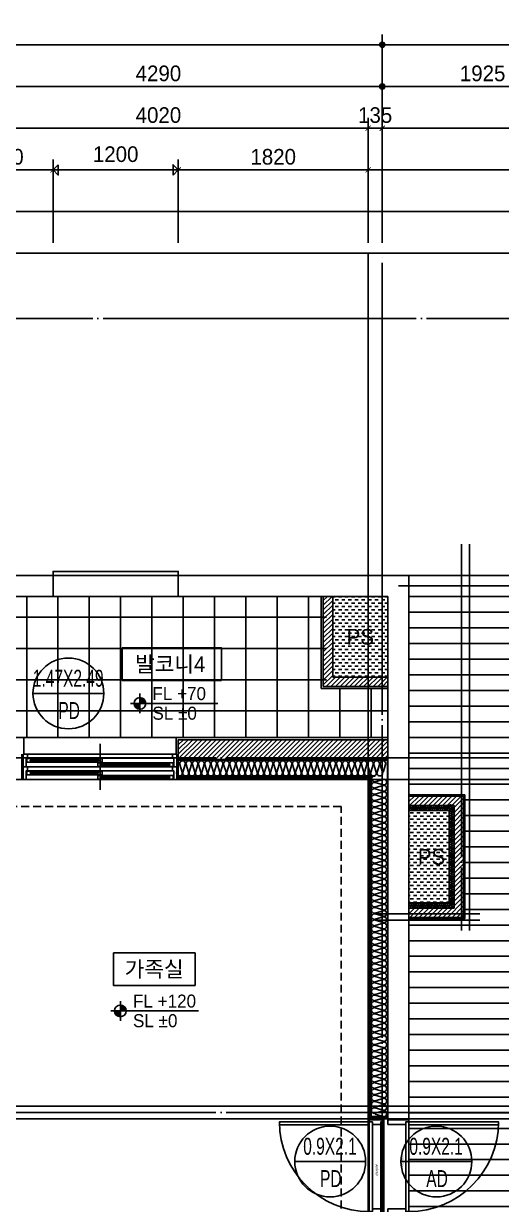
# Model space of a CAD drawing. Header units: millimetres. Extents: x -24416 to 92204, y -190080 to 23760.
# Drawn here: x 26903 to 31482, y -148009 to -136685 of the extents above; entities that cross this region are included whole.
import ezdxf
from ezdxf.enums import TextEntityAlignment as Align

# ---------------------------------------------------------------- set-up
doc = ezdxf.new("R2010")
doc.units = ezdxf.units.MM
doc.header["$LTSCALE"] = 50
for name, pattern in [('AUDIT_D_220706163347-0', [0]), ('CEN', [62, 60, -1, 0, -1]), ('HID', [2.3, 1.5, -0.8])]:
    doc.linetypes.add(name, pattern=pattern)
doc.layers.get('defpoints').update_dxf_attribs({"color": 139})
for name, color, linetype in [('A-SOL252', 252, 'Continuous'), ('A-레벨', 7, 'AUDIT_D_220706163347-0'), ('A-창호부호', 4, 'Continuous'), ('A_HAT', 8, 'Continuous'), ('AA-XXXX-DIMS', 7, 'Continuous'), ('ARDM', 7, 'Continuous'), ('CEN_CON', 1, 'CEN'), ('CEN_WALL', 12, 'CEN'), ('CONC', 2, 'Continuous'), ('dan1', 7, 'HID'), ('DIM', 7, 'AUDIT_D_220706163347-0'), ('DOOR', 4, 'Continuous'), ('ELE3_CON', 7, 'Continuous'), ('ELE4', 4, 'Continuous'), ('FIN', 6, 'Continuous'), ('HAT', 5, 'Continuous'), ('INS', 8, 'Continuous'), ('ROM', 7, 'AUDIT_D_220706163347-0'), ('WAL', 3, 'Continuous'), ('WAL_DRY', 7, 'Continuous'), ('WIN', 4, 'Continuous'), ('X - 단위세대$0$ETC', 6, 'Continuous'), ('바닥타일', 8, 'Continuous'), ('실명', 3, 'AUDIT_D_220706163347-0'), ('실명박스', 7, 'AUDIT_D_220706163347-0')]:
    doc.layers.add(name, color=color, linetype=linetype)
for name, color, linetype, plot in [('AA-XXXX-MC', 153, 'AUDIT_D_220706163347-0', False), ('Defpoint', 135, 'Continuous', False), ('MC', 135, 'Continuous', False), ('X - 단위세대$0$0_임시', 134, 'Continuous', False)]:
    doc.layers.add(name, color=color, linetype=linetype, plot=plot)
doc.styles.add('HAUD01', font='Dotum.ttf')
doc.styles.add('HAUD02', font='Dotum.ttf', dxfattribs={"width": 0.8})
doc.styles.add('맑은고딕', font='malgun.ttf', dxfattribs={"width": 0.9})
doc.dimstyles.new('DIM-50', dxfattribs={"dimscale": 50, "dimtxt": 3, "dimasz": 1, "dimexe": 2, "dimexo": 2, "dimgap": 1, "dimtad": 1, "dimdec": 0, "dimzin": 0, "dimdsep": 46, "dimtxsty": '맑은고딕', "dimblk1": 'DIMDOT', "dimblk2": 'DIMDOT', "dimsah": 1, "dimcen": 0.09, "dimdle": 2, "dimclrd": 7, "dimclre": 7, "dimclrt": 3, "dimadec": 0, "dimazin": 0, "dimtfac": 1, "dimtdec": 0, "dimtix": 1, "dimtmove": 2, "dimatfit": 3, "dimldrblk": 'DIMDOT', "dimfxl": 1, "dimtolj": 1, "dimtzin": 0, "dimarcsym": 0})
doc.dimstyles.new('MCDIM-50', dxfattribs={"dimscale": 50, "dimtxt": 3, "dimasz": 1, "dimexe": 2, "dimexo": 2, "dimgap": 1, "dimtad": 1, "dimdec": 0, "dimzin": 0, "dimdsep": 46, "dimtxsty": '맑은고딕', "dimblk1": 'ARCHTICK', "dimblk2": 'ARCHTICK', "dimsah": 1, "dimcen": 0.09, "dimdle": 2, "dimclrd": 7, "dimclre": 7, "dimclrt": 3, "dimadec": 0, "dimazin": 0, "dimtfac": 1, "dimtdec": 0, "dimtix": 1, "dimtmove": 2, "dimatfit": 3, "dimldrblk": 'ARCHTICK', "dimfxl": 1, "dimtolj": 1, "dimtzin": 0, "dimarcsym": 0})
doc.dimstyles.new('외부100-win', dxfattribs={"dimscale": 50, "dimtxt": 3, "dimasz": 1, "dimexe": 2, "dimexo": 2.5, "dimgap": 1.5, "dimtad": 1, "dimdec": 0, "dimzin": 0, "dimdsep": 46, "dimtxsty": '맑은고딕', "dimblk": 'DO2-2', "dimblk1": 'DO2-2', "dimblk2": 'DIMDOT', "dimcen": 0.09, "dimdle": 2, "dimclrd": 7, "dimclre": 7, "dimclrt": 3, "dimadec": 0, "dimazin": 0, "dimtfac": 1, "dimtdec": 0, "dimtix": 1, "dimtmove": 2, "dimatfit": 3, "dimldrblk": 'DO2-2', "dimfxl": 1, "dimtolj": 1, "dimtzin": 0, "dimarcsym": 0})

# ---------------------------------------------------------------- blocks, each defined once
blk = doc.blocks.new('A$C4D377245')
at = {"layer": 'A-창호부호'}
blk.add_line((675, 345), (15, 345), dxfattribs=at)
blk.add_circle((345, 345), 330, dxfattribs=at)
blk = doc.blocks.new('WD-900(200)')
at = {"layer": 'DOOR'}
for p, q in [((20, 200), (880, 200)), ((20, 170), (880, 170))]:
    blk.add_line(p, q, dxfattribs=at)
blk.add_lwpolyline([(20, 200), (20, 1060), (50, 1060), (50, 200), (20, 200)], dxfattribs=at)
for points in [[(45, 170), (20, 170), (20, 200), (0, 200), (0, 0), (45, 0)], [(855, 170), (880, 170), (880, 200), (900, 200), (900, 0), (855, 0)]]:
    blk.add_lwpolyline(points, close=True, dxfattribs=at)
blk.add_arc((20, 200), 860, 0, 90, dxfattribs=at)
at = {"layer": 'X - 단위세대$0$0_임시'}
for p, q in [((-10, 0), (-10, 200)), ((910, 0), (910, 200))]:
    blk.add_line(p, q, dxfattribs=at)
at = {"layer": 'X - 단위세대$0$0_임시', "style": 'HAUD02'}
blk.add_text('900(200)', height=20, dxfattribs=at).set_placement((397, 135), align=Align.MIDDLE)
blk = doc.blocks.new('WIN_이중창_1500')
at = {"layer": 'Defpoint'}
for p, q in [((-15, 240), (-15, 0)), ((1485, 240), (1485, 0))]:
    blk.add_line(p, q, dxfattribs=at)
at = {"layer": 'WIN'}
blk.add_line((735, -100), (735, 340), dxfattribs=at)
at = {"layer": 'WIN', "color": 8}
for p, q in [((1442, 240), (28, 240)), ((1397, 237), (755, 237)), ((1430, 158), (40, 158)), ((1430, 120), (40, 120)), ((715, 196), (73, 196)), ((715, 161), (73, 161)), ((1397, 202), (755, 202)), ((1397, 117), (755, 117)), ((1430, 38), (40, 38)), ((1430, 0), (40, 0)), ((715, 76), (73, 76)), ((715, 41), (73, 41)), ((1397, 82), (755, 82))]:
    blk.add_line(p, q, dxfattribs=at)
at = {"layer": 'WIN'}
for points in [[(40, 158), (28, 158), (28, 240), (0, 240), (0, 120), (40, 120), (40, 158)], [(755, 216.5), (755, 202), (715, 202), (715, 237), (755, 237), (755, 222.5)], [(1397, 216.5), (1397, 202), (1437, 202), (1437, 237), (1397, 237), (1397, 222.5)], [(1430, 158), (1442, 158), (1442, 240), (1470, 240), (1470, 120), (1430, 120), (1430, 158)], [(40, 38), (28, 38), (28, 120), (0, 120), (0, 0), (40, 0), (40, 38)], [(73, 175.5), (73, 161), (33, 161), (33, 196), (73, 196), (73, 181.5)], [(722, 181.5), (722, 175.5), (66, 175.5), (66, 181.5), (722, 181.5)], [(715, 175.5), (715, 161), (755, 161), (755, 196), (715, 196), (715, 181.5)], [(755, 96.5), (755, 82), (715, 82), (715, 117), (755, 117), (755, 102.5)], [(1404, 222.5), (1404, 216.5), (748, 216.5), (748, 222.5), (1404, 222.5)], [(1397, 96.5), (1397, 82), (1437, 82), (1437, 117), (1397, 117), (1397, 102.5)], [(1430, 38), (1442, 38), (1442, 120), (1470, 120), (1470, 0), (1430, 0), (1430, 38)], [(73, 55.5), (73, 41), (33, 41), (33, 76), (73, 76), (73, 61.5)], [(722, 61.5), (722, 55.5), (66, 55.5), (66, 61.5), (722, 61.5)], [(715, 55.5), (715, 41), (755, 41), (755, 76), (715, 76), (715, 61.5)], [(1404, 102.5), (1404, 96.5), (748, 96.5), (748, 102.5), (1404, 102.5)]]:
    blk.add_lwpolyline(points, dxfattribs=at)
blk = doc.blocks.new('insul1')
blk.add_lwpolyline([(0, 0.25, 1.344031), (0.35, 0.25), (0.2, 0.75, -1.344031), (0.55, 0.75), (0.4, 0.25)], format="xyb")
blk = doc.blocks.new('PD-900(140)')
at = {"layer": 'DOOR'}
for p, q in [((20, 140), (880, 140)), ((20, 110), (880, 110)), ((20, 30), (880, 30)), ((20, 0), (880, 0))]:
    blk.add_line(p, q, dxfattribs=at)
blk.add_lwpolyline([(20, 140), (20, 1000), (50, 1000), (50, 140), (20, 140)], dxfattribs=at)
for points in [[(45, 110), (20, 110), (20, 140), (0, 140), (0, 0), (20, 0), (20, 30), (45, 30)], [(855, 110), (880, 110), (880, 140), (900, 140), (900, 0), (880, 0), (880, 30), (855, 30)]]:
    blk.add_lwpolyline(points, close=True, dxfattribs=at)
blk.add_arc((20, 140), 860, 0, 90, dxfattribs=at)
at = {"layer": 'X - 단위세대$0$0_임시'}
for p, q in [((-10, 0), (-10, 140)), ((910, 0), (910, 140))]:
    blk.add_line(p, q, dxfattribs=at)
at = {"layer": 'X - 단위세대$0$0_임시', "style": 'HAUD02'}
blk.add_text('900(140)', height=20, dxfattribs=at).set_placement((479, 65), align=Align.MIDDLE)
blk = doc.blocks.new('U-131A(기본)', base_point=(-95321, -158830))
at = {"layer": 'A-SOL252'}
h = blk.add_hatch(dxfattribs=at)
h.set_pattern_fill('DASH', color=256, scale=10, style=0)
h.set_pattern_definition([(360, (-287167.877, -137577.174), (31.75, 31.75), [31.75, -31.75])])
h.paths.add_polyline_path([(-70536, -149470), (-70006, -149470), (-70006, -148695), (-70536, -148695)])
h = blk.add_hatch(dxfattribs=at)
h.set_pattern_fill('DASH', color=256, scale=10, angle=180, style=0)
h.set_pattern_definition([(180, (234537.477, -292588.776), (-31.75, -31.75), [31.75, -31.75])])
h.paths.add_polyline_path([(-69421, -150750), (-69806, -150750), (-69806, -151635), (-69421, -151635)])
at = {"layer": 'A_HAT'}
h = blk.add_hatch(dxfattribs=at)
h.set_pattern_fill('ANSI31', color=256, scale=10, style=0)
h.set_pattern_definition([(45, (-287167.877, -137577.174), (-22.4506403, 22.4506403), [])])
h.paths.add_polyline_path([(-70006, -149560), (-70006, -149470), (-70536, -149470), (-70536, -148695), (-70626, -148695), (-70626, -149560)])
h = blk.add_hatch(dxfattribs=at)
h.set_pattern_fill('ANSI31', color=256, scale=10, style=0)
h.set_pattern_definition([(45, (-284841.846, -137580.836), (-22.4506403, 22.4506403), [])])
h.paths.add_polyline_path([(-70006, -150070), (-72016, -150070), (-72016, -150260), (-70006, -150260)])
h = blk.add_hatch(dxfattribs=at)
h.set_pattern_fill('ANSI31', color=256, scale=10, style=0)
h.set_pattern_definition([(45, (-379711.11, -76567.308), (-22.4506403, 22.4506403), [])])
h.paths.add_polyline_path([(-69281, -150610), (-69806, -150610), (-69806, -150700), (-69371, -150700), (-69371, -151685), (-69806, -151685), (-69806, -151775), (-69281, -151775)])
at = {"layer": 'HAT', "ltscale": 100}
h = blk.add_hatch(dxfattribs=at)
h.set_pattern_fill('_USER', color=8, scale=150, pattern_type=0)
h.set_pattern_definition([(360, (-80690.76, -158830.46), (0, 150), [])])
h.paths.add_polyline_path([(-69806, -151785), (-69271, -151785), (-69271, -150600), (-69806, -150600), (-69806, -148695), (-68236, -148695), (-68236, -149285), (-65956, -149285), (-65956, -158630), (-69806, -158630)])
at = {"layer": '바닥타일'}
h = blk.add_hatch(dxfattribs=at)
h.set_pattern_fill('_USER', color=256, scale=300, double=1, pattern_type=0)
h.set_pattern_definition([(360, (-287167.88, -137577.17), (0, 300), []), (90, (-287167.88, -137577.17), (-300, 2e-14), [])])
h.paths.add_polyline_path([(-74346, -150050), (-70006, -150050), (-70006, -149580), (-70596, -149580), (-70596, -148695), (-74346, -148695)])
at = {"layer": 'CEN_CON'}
for p, q in [((-70061, -159130), (-70061, -148195)), ((-69906, -148495), (-75346, -148495)), ((-69906, -148595), (-65456, -148595))]:
    blk.add_line(p, q, dxfattribs=at)
at = {"layer": 'CEN_WALL'}
for p, q in [((-69301, -148195), (-69301, -151900)), ((-65456, -150245), (-74716, -150245)), ((-70116, -151740), (-69126, -151740)), ((-65456, -153645), (-76376, -153645))]:
    blk.add_line(p, q, dxfattribs=at)
at = {"layer": 'CONC'}
for p, q in [((-73216, -148495), (-75246, -148495)), ((-73216, -148695), (-73216, -148495)), ((-69806, -148495), (-72016, -148495)), ((-72016, -148695), (-72016, -148495)), ((-69806, -153705), (-69806, -148495)), ((-73216, -148695), (-74996, -148695)), ((-70006, -148695), (-72016, -148695)), ((-70006, -153705), (-70006, -148695)), ((-69806, -153705), (-70006, -153705))]:
    blk.add_line(p, q, dxfattribs=at)
at = {"layer": 'dan1'}
blk.add_lwpolyline([(-74526, -156865), (-70456, -156865), (-70456, -150710), (-73916, -150710), (-73916, -152255), (-74226, -152255)], dxfattribs=at)
at = {"layer": 'ELE3_CON'}
for p, q in [((-69806, -148495), (-68626, -148495)), ((-73216, -148695), (-72016, -148695)), ((-69806, -148695), (-68626, -148695))]:
    blk.add_line(p, q, dxfattribs=at)
at = {"layer": 'ELE4'}
blk.add_line((-73496, -150050), (-72036, -150050), dxfattribs=at)
at = {"layer": 'FIN'}
for p, q in [((-70646, -148695), (-70646, -149580)), ((-70006, -149580), (-70646, -149580)), ((-73496, -150050), (-74346, -150050)), ((-73496, -150210), (-73496, -150050)), ((-70006, -150050), (-72036, -150050)), ((-72036, -150210), (-72036, -150050)), ((-69806, -150600), (-69271, -150600)), ((-69271, -151785), (-69271, -150600)), ((-69806, -151785), (-69271, -151785))]:
    blk.add_line(p, q, dxfattribs=at)
at = {"layer": 'HAT', "color": 8, "ltscale": 100}
blk.add_lwpolyline([(-69806, -151785), (-69271, -151785), (-69271, -150600), (-69806, -150600), (-69806, -148695), (-68236, -148695), (-68236, -149285), (-65956, -149285), (-65956, -158630), (-69806, -158630)], close=True, dxfattribs=at)
at = {"layer": 'INS'}
for p, q in [((-70011, -150265), (-72031, -150265)), ((-70011, -153685), (-70011, -150265)), ((-70166, -150420), (-72031, -150420)), ((-70166, -153685), (-70166, -150420)), ((-69806, -150750), (-69421, -150750)), ((-69421, -150750), (-69421, -151635)), ((-69806, -151635), (-69421, -151635)), ((-70011, -153685), (-70166, -153685))]:
    blk.add_line(p, q, dxfattribs=at)
for points in [[(-69421, -150700, 0.463061), (-69428, -150712), (-69421, -150737, -1.34), (-69438, -150737), (-69431, -150712), (-69431, -150712, 1.34), (-69448, -150712), (-69441, -150737, -1.34), (-69458, -150737), (-69451, -150712), (-69451, -150712, 1.34), (-69468, -150712), (-69461, -150737, -1.34), (-69479, -150737), (-69471, -150712), (-69471, -150712, 1.34), (-69489, -150712), (-69481, -150737, -1.34), (-69499, -150737), (-69491, -150712), (-69491, -150712, 1.34), (-69509, -150712), (-69501, -150737, -1.34), (-69519, -150737), (-69511, -150712), (-69511, -150712, 1.34), (-69529, -150712), (-69521, -150737, -1.34), (-69539, -150737), (-69531, -150712), (-69531, -150712, 1.34), (-69549, -150712), (-69541, -150737, -1.34), (-69559, -150737), (-69551, -150712), (-69551, -150712, 1.34), (-69569, -150712), (-69561, -150737, -1.34), (-69579, -150737), (-69571, -150712), (-69571, -150712, 1.34), (-69589, -150712), (-69581, -150737, -1.34), (-69599, -150737), (-69591, -150712), (-69591, -150712, 1.34), (-69609, -150712), (-69601, -150737, -1.34), (-69619, -150737), (-69611, -150712), (-69611, -150712, 1.34), (-69629, -150712), (-69621, -150737, -1.34), (-69639, -150737), (-69632, -150712), (-69632, -150712, 1.34), (-69649, -150712), (-69642, -150737, -1.34), (-69659, -150737), (-69652, -150712), (-69652, -150712, 1.34), (-69669, -150712), (-69662, -150737, -1.34), (-69679, -150737), (-69672, -150712), (-69672, -150712, 1.34), (-69689, -150712), (-69682, -150737, -1.34), (-69699, -150737), (-69692, -150712), (-69692, -150712, 1.34), (-69709, -150712), (-69702, -150737, -1.34), (-69719, -150737), (-69712, -150712), (-69712, -150712, 1.34), (-69729, -150712), (-69722, -150737, -1.34), (-69739, -150737), (-69732, -150712), (-69732, -150712, 1.34), (-69749, -150712), (-69742, -150737, -1.34), (-69759, -150737), (-69752, -150712), (-69752, -150712, 1.34), (-69769, -150712), (-69762, -150737, -1.34), (-69779, -150737), (-69772, -150712), (-69772, -150712, 1.34), (-69789, -150712), (-69782, -150737, -1.34), (-69799, -150737), (-69792, -150712)], [(-69382, -151685, 1.34), (-69382, -151668), (-69407, -151675, -1.34), (-69407, -151658), (-69382, -151665), (-69382, -151665, 1.34), (-69382, -151648), (-69407, -151655, -1.34), (-69407, -151638), (-69382, -151645), (-69382, -151645, 1.34), (-69382, -151628), (-69407, -151635, -1.34), (-69407, -151618), (-69382, -151625), (-69382, -151625, 1.34), (-69382, -151608), (-69407, -151615, -1.34), (-69407, -151598), (-69382, -151605), (-69382, -151605, 1.34), (-69382, -151588), (-69407, -151595, -1.34), (-69407, -151578), (-69382, -151585), (-69382, -151585, 1.34), (-69382, -151568), (-69407, -151575, -1.34), (-69407, -151558), (-69382, -151565), (-69382, -151565, 1.34), (-69382, -151548), (-69407, -151555, -1.34), (-69407, -151538), (-69382, -151545), (-69382, -151545, 1.34), (-69382, -151528), (-69407, -151535, -1.34), (-69407, -151518), (-69382, -151525), (-69382, -151525, 1.34), (-69382, -151508), (-69407, -151515, -1.34), (-69407, -151497), (-69382, -151505), (-69382, -151505, 1.34), (-69382, -151487), (-69407, -151495, -1.34), (-69407, -151477), (-69382, -151485), (-69382, -151485, 1.34), (-69382, -151467), (-69407, -151475, -1.34), (-69407, -151457), (-69382, -151465), (-69382, -151465, 1.34), (-69382, -151447), (-69407, -151455, -1.34), (-69407, -151437), (-69382, -151445), (-69382, -151445, 1.34), (-69382, -151427), (-69407, -151435, -1.34), (-69407, -151417), (-69382, -151425), (-69382, -151425, 1.34), (-69382, -151407), (-69407, -151415, -1.34), (-69407, -151397), (-69382, -151405), (-69382, -151405, 1.34), (-69382, -151387), (-69407, -151395, -1.34), (-69407, -151377), (-69382, -151385), (-69382, -151385, 1.34), (-69382, -151367), (-69407, -151375, -1.34), (-69407, -151357), (-69382, -151365), (-69382, -151365, 1.34), (-69382, -151347), (-69407, -151355, -1.34), (-69407, -151337), (-69382, -151344), (-69382, -151344, 1.34), (-69382, -151327), (-69407, -151334, -1.34), (-69407, -151317), (-69382, -151324), (-69382, -151324, 1.34), (-69382, -151307), (-69407, -151314, -1.34), (-69407, -151297), (-69382, -151304), (-69382, -151304, 1.34), (-69382, -151287), (-69407, -151294, -1.34), (-69407, -151277), (-69382, -151284), (-69382, -151284, 1.34), (-69382, -151267), (-69407, -151274, -1.34), (-69407, -151257), (-69382, -151264), (-69382, -151264, 1.34), (-69382, -151247), (-69407, -151254, -1.34), (-69407, -151237), (-69382, -151244), (-69382, -151244, 1.34), (-69382, -151227), (-69407, -151234, -1.34), (-69407, -151217), (-69382, -151224), (-69382, -151224, 1.34), (-69382, -151207), (-69407, -151214, -1.34), (-69407, -151197), (-69382, -151204), (-69382, -151204, 1.34), (-69382, -151187), (-69407, -151194, -1.34), (-69407, -151177), (-69382, -151184), (-69382, -151184, 1.34), (-69382, -151167), (-69407, -151174, -1.34), (-69407, -151157), (-69382, -151164), (-69382, -151164, 1.34), (-69382, -151146), (-69407, -151154, -1.34), (-69407, -151136), (-69382, -151144), (-69382, -151144, 1.34), (-69382, -151126), (-69407, -151134, -1.34), (-69407, -151116), (-69382, -151124), (-69382, -151124, 1.34), (-69382, -151106), (-69407, -151114, -1.34), (-69407, -151096), (-69382, -151104), (-69382, -151104, 1.34), (-69382, -151086), (-69407, -151094, -1.34), (-69407, -151076), (-69382, -151084), (-69382, -151084, 1.34), (-69382, -151066), (-69407, -151074, -1.34), (-69407, -151056), (-69382, -151064), (-69382, -151064, 1.34), (-69382, -151046), (-69407, -151054, -1.34), (-69407, -151036), (-69382, -151044), (-69382, -151044, 1.34), (-69382, -151026), (-69407, -151034, -1.34), (-69407, -151016), (-69382, -151024), (-69382, -151024, 1.34), (-69382, -151006), (-69407, -151014, -1.34), (-69407, -150996), (-69382, -151004), (-69382, -151004, 1.34), (-69382, -150986), (-69407, -150993, -1.34), (-69407, -150976), (-69382, -150983), (-69382, -150983, 1.34), (-69382, -150966), (-69407, -150973, -1.34), (-69407, -150956), (-69382, -150963), (-69382, -150963, 1.34), (-69382, -150946), (-69407, -150953, -1.34), (-69407, -150936), (-69382, -150943), (-69382, -150943, 1.34), (-69382, -150926), (-69407, -150933, -1.34), (-69407, -150916), (-69382, -150923), (-69382, -150923, 1.34), (-69382, -150906), (-69407, -150913, -1.34), (-69407, -150896), (-69382, -150903), (-69382, -150903, 1.34), (-69382, -150886), (-69407, -150893, -1.34), (-69407, -150876), (-69382, -150883), (-69382, -150883, 1.34), (-69382, -150866), (-69407, -150873, -1.34), (-69407, -150856), (-69382, -150863), (-69382, -150863, 1.34), (-69382, -150846), (-69407, -150853, -1.34), (-69407, -150836), (-69382, -150843), (-69382, -150843, 1.34), (-69382, -150826), (-69407, -150833, -1.34), (-69407, -150816), (-69382, -150823), (-69382, -150823, 1.34), (-69382, -150806), (-69407, -150813, -1.34), (-69407, -150795), (-69382, -150803), (-69382, -150803, 1.34), (-69382, -150785), (-69407, -150793, -1.34), (-69407, -150775), (-69382, -150783), (-69382, -150783, 1.34), (-69382, -150765), (-69407, -150773, -1.34), (-69407, -150755), (-69382, -150763), (-69382, -150763, 1.34), (-69382, -150745), (-69407, -150753, -1.34), (-69407, -150735), (-69382, -150743), (-69382, -150743, 1.34), (-69382, -150725), (-69407, -150733, -1.34), (-69407, -150715), (-69382, -150723), (-69382, -150723, 1.34), (-69382, -150705), (-69407, -150713, -1.34), (-69407, -150695), (-69382, -150703)], [(-69806, -151674, 1.34), (-69788, -151674), (-69796, -151649, -1.34), (-69778, -151649), (-69786, -151674), (-69786, -151674, 1.34), (-69768, -151674), (-69776, -151649, -1.34), (-69758, -151649), (-69766, -151674), (-69766, -151674, 1.34), (-69748, -151674), (-69756, -151649, -1.34), (-69738, -151649), (-69746, -151674), (-69746, -151674, 1.34), (-69728, -151674), (-69736, -151649, -1.34), (-69718, -151649), (-69726, -151674), (-69726, -151674, 1.34), (-69708, -151674), (-69716, -151649, -1.34), (-69698, -151649), (-69705, -151674), (-69705, -151674, 1.34), (-69688, -151674), (-69695, -151649, -1.34), (-69678, -151649), (-69685, -151674), (-69685, -151674, 1.34), (-69668, -151674), (-69675, -151649, -1.34), (-69658, -151649), (-69665, -151674), (-69665, -151674, 1.34), (-69648, -151674), (-69655, -151649, -1.34), (-69638, -151649), (-69645, -151674), (-69645, -151674, 1.34), (-69628, -151674), (-69635, -151649, -1.34), (-69618, -151649), (-69625, -151674), (-69625, -151674, 1.34), (-69608, -151674), (-69615, -151649, -1.34), (-69598, -151649), (-69605, -151674), (-69605, -151674, 1.34), (-69588, -151674), (-69595, -151649, -1.34), (-69578, -151649), (-69585, -151674), (-69585, -151674, 1.34), (-69568, -151674), (-69575, -151649, -1.34), (-69558, -151649), (-69565, -151674), (-69565, -151674, 1.34), (-69548, -151674), (-69555, -151649, -1.34), (-69538, -151649), (-69545, -151674), (-69545, -151674, 1.34), (-69528, -151674), (-69535, -151649, -1.34), (-69517, -151649), (-69525, -151674), (-69525, -151674, 1.34), (-69507, -151674), (-69515, -151649, -1.34), (-69497, -151649), (-69505, -151674), (-69505, -151674, 1.34), (-69487, -151674), (-69495, -151649, -1.34), (-69477, -151649), (-69485, -151674), (-69485, -151674, 1.34), (-69467, -151674), (-69475, -151649, -1.34), (-69457, -151649), (-69465, -151674), (-69465, -151674, 1.34), (-69447, -151674), (-69455, -151649, -1.34), (-69437, -151649), (-69445, -151674), (-69445, -151674, 1.34), (-69427, -151674), (-69435, -151649, -1.34), (-69417, -151649), (-69425, -151674), (-69425, -151674, 0.337154), (-69421, -151684, 0.337154)]]:
    blk.add_lwpolyline(points, format="xyb", dxfattribs=at)
at = {"layer": 'MC'}
for p, q in [((-70196, -159130), (-70196, -148195)), ((-69226, -148195), (-69226, -151900)), ((-65456, -150450), (-74716, -150450)), ((-70116, -151800), (-69126, -151800)), ((-65456, -153585), (-76456, -153585)), ((-65456, -153705), (-80691, -153705))]:
    blk.add_line(p, q, dxfattribs=at)
at = {"layer": 'WAL'}
for p, q in [((-70626, -148695), (-70626, -149560)), ((-70536, -148695), (-70536, -149470)), ((-70006, -149470), (-70536, -149470)), ((-70006, -149560), (-70626, -149560)), ((-70006, -150070), (-72016, -150070)), ((-72016, -150260), (-72016, -150070)), ((-70006, -150260), (-72016, -150260)), ((-69806, -150610), (-69281, -150610)), ((-69281, -151775), (-69281, -150610)), ((-69371, -150700), (-69806, -150700)), ((-69371, -151685), (-69371, -150700)), ((-69806, -151685), (-69371, -151685)), ((-69806, -151775), (-69281, -151775))]:
    blk.add_line(p, q, dxfattribs=at)
at = {"layer": 'WAL_DRY'}
for p, q in [((-70176, -150430), (-72031, -150430)), ((-70186, -150440), (-72031, -150440)), ((-70186, -153705), (-70186, -150440)), ((-70176, -153695), (-70176, -150430)), ((-70006, -153705), (-70186, -153705)), ((-70006, -153695), (-70176, -153695))]:
    blk.add_line(p, q, dxfattribs=at)
at = {"layer": 'X - 단위세대$0$ETC'}
blk.add_lwpolyline([(-72016, -148495), (-72016, -148455), (-73216, -148455), (-73216, -148495), (-72016, -148495)], dxfattribs=at)
at = {"layer": 'DOOR', "xscale": -1, "rotation": 90}
blk.add_blockref('PD-900(140)', (-70046, -153715), dxfattribs=at)
at = {"layer": 'DOOR', "rotation": 270}
blk.add_blockref('WD-900(200)', (-70006, -153715), dxfattribs=at)
at = {"layer": 'INS', "xscale": 150, "yscale": 150, "zscale": 150, "row_count": 1, "column_count": 33, "row_spacing": 0, "column_spacing": 60}
blk.add_blockref('insul1', (-72031, -150420), dxfattribs=at)
at = {"layer": 'INS', "xscale": 150, "yscale": 150, "zscale": 150, "rotation": 270, "row_count": 1, "column_count": 54, "row_spacing": 0, "column_spacing": 60}
blk.add_blockref('insul1', (-70166, -150420), dxfattribs=at)
at = {"layer": 'WIN', "xscale": -1, "rotation": 180}
blk.add_blockref('WIN_이중창_1500', (-73501, -150210), dxfattribs=at)
blk = doc.blocks.new('A$Cb33ca4a3')
at = {"layer": 'A-레벨'}
h = blk.add_hatch(color=256, dxfattribs=at)
h.paths.add_polyline_path([(28017, -167021), (28017, -166965), (27961, -166965, 0.414214)])
h.paths.add_polyline_path([(28017, -166909), (28017, -166965), (28073, -166965, 0.414214)])
h = blk.add_hatch(color=256, dxfattribs=at)
h.paths.add_polyline_path([(27830, -169970), (27830, -169914), (27774, -169914, 0.414214)])
h.paths.add_polyline_path([(27830, -169858), (27830, -169914), (27887, -169914, 0.414214)])
for p, q in [((28017, -166871), (28017, -167059)), ((28764, -166965), (27927, -166965)), ((27830, -169820), (27830, -170008)), ((28578, -169914), (27740, -169914))]:
    blk.add_line(p, q, dxfattribs=at)
for centre in [(28017, -166965), (27830, -169914)]:
    blk.add_circle(centre, 56.2, dxfattribs=at)
at = {"layer": 'A-레벨', "color": 4, "style": 'HAUD01'}
for s, p in [('FL +70', (28137, -166933)), ('SL %%P0', (28137, -167121)), ('FL +120', (27951, -169882)), ('SL %%P0', (27951, -170070))]:
    blk.add_text(s, height=125, dxfattribs=at).set_placement(p)
blk = doc.blocks.new('DIMDOT')
at = {"layer": 'AA-XXXX-DIMS'}
for p, q in [((-1.5, 0), (1.5, 0)), ((0, -1.5), (0, 1.5))]:
    blk.add_line(p, q, dxfattribs=at)
for radius in [0.5, 0.25]:
    blk.add_circle((0, 0), radius, dxfattribs=at)
blk = doc.blocks.new('*D328')
at = {"layer": 'defpoints', "color": 0, "transparency": 16777216}
for p in [(30340, -161048), (26050, -162648), (30340, -162648)]:
    blk.add_point(p, dxfattribs=at)
at = {"layer": 'DIM', "color": 7, "lineweight": -2, "transparency": 16777216}
for p, q in [((26050, -162548), (26050, -160948)), ((30340, -162548), (30340, -160948)), ((26100, -161048), (30290, -161048))]:
    blk.add_line(p, q, dxfattribs=at)
at = {"layer": 'DIM', "color": 7, "lineweight": -2, "transparency": 16777216, "xscale": 50, "yscale": 50, "zscale": 50, "rotation": 180}
blk.add_blockref('DIMDOT', (26050, -161048), dxfattribs=at)
at = {"layer": 'DIM', "color": 7, "lineweight": -2, "transparency": 16777216, "xscale": 50, "yscale": 50, "zscale": 50}
blk.add_blockref('DIMDOT', (30340, -161048), dxfattribs=at)
at = {"layer": 'DIM', "color": 3, "transparency": 16777216, "insert": (28195, -160923), "char_height": 150, "attachment_point": 5, "style": 'HAUD01'}
blk.add_mtext('\\A1;4290', dxfattribs=at)
blk = doc.blocks.new('*D329')
at = {"layer": 'defpoints', "color": 0, "transparency": 16777216}
for p in [(32265, -161048), (30340, -162648), (32265, -162648)]:
    blk.add_point(p, dxfattribs=at)
at = {"layer": 'DIM', "color": 7, "lineweight": -2, "transparency": 16777216}
for p, q in [((30340, -162548), (30340, -160948)), ((32265, -162548), (32265, -160948)), ((30390, -161048), (32215, -161048))]:
    blk.add_line(p, q, dxfattribs=at)
at = {"layer": 'DIM', "color": 7, "lineweight": -2, "transparency": 16777216, "xscale": 50, "yscale": 50, "zscale": 50, "rotation": 180}
blk.add_blockref('DIMDOT', (30340, -161048), dxfattribs=at)
at = {"layer": 'DIM', "color": 7, "lineweight": -2, "transparency": 16777216, "xscale": 50, "yscale": 50, "zscale": 50}
blk.add_blockref('DIMDOT', (32265, -161048), dxfattribs=at)
at = {"layer": 'DIM', "color": 3, "transparency": 16777216, "insert": (31302, -160923), "char_height": 150, "attachment_point": 5, "style": 'HAUD01'}
blk.add_mtext('\\A1;1925', dxfattribs=at)
blk = doc.blocks.new('*D331')
at = {"layer": 'defpoints', "color": 0, "transparency": 16777216}
for p in [(34545, -160648), (30340, -162648), (34545, -162648)]:
    blk.add_point(p, dxfattribs=at)
at = {"layer": 'DIM', "color": 7, "lineweight": -2, "transparency": 16777216}
for p, q in [((30340, -162548), (30340, -160548)), ((34545, -162548), (34545, -160548)), ((30390, -160648), (34495, -160648))]:
    blk.add_line(p, q, dxfattribs=at)
at = {"layer": 'DIM', "color": 7, "lineweight": -2, "transparency": 16777216, "xscale": 50, "yscale": 50, "zscale": 50, "rotation": 180}
blk.add_blockref('DIMDOT', (30340, -160648), dxfattribs=at)
at = {"layer": 'DIM', "color": 7, "lineweight": -2, "transparency": 16777216, "xscale": 50, "yscale": 50, "zscale": 50}
blk.add_blockref('DIMDOT', (34545, -160648), dxfattribs=at)
at = {"layer": 'DIM', "color": 3, "transparency": 16777216, "insert": (32442, -160523), "char_height": 150, "attachment_point": 5, "style": 'HAUD01'}
blk.add_mtext('\\A1;4205', dxfattribs=at)
blk = doc.blocks.new('*D332')
at = {"layer": 'defpoints', "color": 0, "transparency": 16777216}
for p in [(30340, -160648), (5080, -162648), (30340, -162648)]:
    blk.add_point(p, dxfattribs=at)
at = {"layer": 'DIM', "color": 7, "lineweight": -2, "transparency": 16777216}
for p, q in [((5080, -162548), (5080, -160548)), ((30340, -162548), (30340, -160548)), ((5130, -160648), (30290, -160648))]:
    blk.add_line(p, q, dxfattribs=at)
at = {"layer": 'DIM', "color": 7, "lineweight": -2, "transparency": 16777216, "xscale": 50, "yscale": 50, "zscale": 50, "rotation": 180}
blk.add_blockref('DIMDOT', (5080, -160648), dxfattribs=at)
at = {"layer": 'DIM', "color": 7, "lineweight": -2, "transparency": 16777216, "xscale": 50, "yscale": 50, "zscale": 50}
blk.add_blockref('DIMDOT', (30340, -160648), dxfattribs=at)
at = {"layer": 'DIM', "color": 3, "transparency": 16777216, "insert": (17710, -160523), "char_height": 150, "attachment_point": 5, "style": 'HAUD01'}
blk.add_mtext('\\A1;25260', dxfattribs=at)
blk = doc.blocks.new('_ArchTick')
at = {"color": 0, "linetype": 'ByBlock', "const_width": 0.15}
blk.add_lwpolyline([(-0.5, -0.5), (0.5, 0.5)], dxfattribs=at)
blk = doc.blocks.new('*D352')
at = {"layer": 'defpoints', "color": 0, "linetype": 'ByBlock', "transparency": 16777216}
for p in [(30205, -161448), (26185, -162648), (30205, -162648)]:
    blk.add_point(p, dxfattribs=at)
at = {"layer": 'DIM', "color": 7, "linetype": 'ByBlock', "lineweight": -2, "transparency": 16777216}
for p, q in [((26185, -162548), (26185, -161348)), ((30205, -162548), (30205, -161348)), ((26085, -161448), (30305, -161448))]:
    blk.add_line(p, q, dxfattribs=at)
at = {"layer": 'DIM', "color": 7, "linetype": 'ByBlock', "lineweight": -2, "transparency": 16777216, "xscale": 50, "yscale": 50, "zscale": 50, "rotation": 180}
blk.add_blockref('_ArchTick', (26185, -161448), dxfattribs=at)
at = {"layer": 'DIM', "color": 7, "linetype": 'ByBlock', "lineweight": -2, "transparency": 16777216, "xscale": 50, "yscale": 50, "zscale": 50}
blk.add_blockref('_ArchTick', (30205, -161448), dxfattribs=at)
at = {"layer": 'DIM', "color": 3, "linetype": 'ByBlock', "transparency": 16777216, "insert": (28195, -161323), "char_height": 150, "attachment_point": 5, "style": 'HAUD01'}
blk.add_mtext('\\A1;4020', dxfattribs=at)
blk = doc.blocks.new('*D353')
at = {"layer": 'defpoints', "color": 0, "linetype": 'ByBlock', "transparency": 16777216}
for p in [(30340, -161448), (30205, -162648), (30340, -162648)]:
    blk.add_point(p, dxfattribs=at)
at = {"layer": 'DIM', "color": 7, "linetype": 'ByBlock', "lineweight": -2, "transparency": 16777216}
for p, q in [((30205, -162548), (30205, -161348)), ((30340, -162548), (30340, -161348)), ((30205, -161448), (30155, -161448)), ((30205, -161448), (30340, -161448)), ((30340, -161448), (30390, -161448))]:
    blk.add_line(p, q, dxfattribs=at)
at = {"layer": 'DIM', "color": 7, "linetype": 'ByBlock', "lineweight": -2, "transparency": 16777216, "xscale": 50, "yscale": 50, "zscale": 50}
blk.add_blockref('_ArchTick', (30205, -161448), dxfattribs=at)
at = {"layer": 'DIM', "color": 7, "linetype": 'ByBlock', "lineweight": -2, "transparency": 16777216, "xscale": 50, "yscale": 50, "zscale": 50, "rotation": 180}
blk.add_blockref('_ArchTick', (30340, -161448), dxfattribs=at)
at = {"layer": 'DIM', "color": 3, "linetype": 'ByBlock', "transparency": 16777216, "insert": (30272, -161323), "char_height": 150, "attachment_point": 5, "style": 'HAUD01'}
blk.add_mtext('\\A1;135', dxfattribs=at)
blk = doc.blocks.new('*D363')
at = {"layer": 'defpoints', "color": 0, "linetype": 'ByBlock', "transparency": 16777216}
for p in [(27185, -161848), (26185, -162648), (27185, -162648)]:
    blk.add_point(p, dxfattribs=at)
at = {"layer": 'DIM', "color": 7, "linetype": 'ByBlock', "lineweight": -2, "transparency": 16777216}
for p, q in [((26185, -162548), (26185, -161748)), ((27185, -162548), (27185, -161748)), ((26085, -161848), (27285, -161848))]:
    blk.add_line(p, q, dxfattribs=at)
at = {"layer": 'DIM', "color": 7, "linetype": 'ByBlock', "lineweight": -2, "transparency": 16777216, "xscale": 50, "yscale": 50, "zscale": 50, "rotation": 180}
blk.add_blockref('_ArchTick', (26185, -161848), dxfattribs=at)
at = {"layer": 'DIM', "color": 7, "linetype": 'ByBlock', "lineweight": -2, "transparency": 16777216, "xscale": 50, "yscale": 50, "zscale": 50}
blk.add_blockref('_ArchTick', (27185, -161848), dxfattribs=at)
at = {"layer": 'DIM', "color": 3, "linetype": 'ByBlock', "transparency": 16777216, "insert": (26685, -161723), "char_height": 150, "attachment_point": 5, "style": 'HAUD01'}
blk.add_mtext('\\A1;1000', dxfattribs=at)
blk = doc.blocks.new('DO2-2')
at = {"layer": 'ARDM'}
blk.add_line((0, 0), (-2, 0), dxfattribs=at)
blk.add_lwpolyline([(-1, -1), (-1, 1), (0, 0)], close=True, dxfattribs=at)
blk = doc.blocks.new('*D364')
at = {"layer": 'defpoints', "color": 0, "linetype": 'ByBlock', "transparency": 16777216}
for p in [(28385, -161848), (27185, -162648), (28385, -162648)]:
    blk.add_point(p, dxfattribs=at)
at = {"layer": 'DIM', "color": 7, "linetype": 'ByBlock', "lineweight": -2, "transparency": 16777216}
for p, q in [((27185, -162523), (27185, -161748)), ((28385, -162523), (28385, -161748)), ((27235, -161848), (28335, -161848))]:
    blk.add_line(p, q, dxfattribs=at)
at = {"layer": 'DIM', "color": 7, "linetype": 'ByBlock', "lineweight": -2, "transparency": 16777216, "xscale": 50, "yscale": 50, "zscale": 50, "rotation": 180}
blk.add_blockref('DO2-2', (27185, -161848), dxfattribs=at)
at = {"layer": 'DIM', "color": 7, "linetype": 'ByBlock', "lineweight": -2, "transparency": 16777216, "xscale": 50, "yscale": 50, "zscale": 50}
blk.add_blockref('DO2-2', (28385, -161848), dxfattribs=at)
at = {"layer": 'DIM', "color": 3, "linetype": 'ByBlock', "transparency": 16777216, "insert": (27785, -161698), "char_height": 150, "attachment_point": 5, "style": 'HAUD01'}
blk.add_mtext('\\A1;1200', dxfattribs=at)
blk = doc.blocks.new('*D365')
at = {"layer": 'defpoints', "color": 0, "linetype": 'ByBlock', "transparency": 16777216}
for p in [(30205, -161848), (28385, -162648), (30205, -162648)]:
    blk.add_point(p, dxfattribs=at)
at = {"layer": 'DIM', "color": 7, "linetype": 'ByBlock', "lineweight": -2, "transparency": 16777216}
for p, q in [((28385, -162548), (28385, -161748)), ((30205, -162548), (30205, -161748)), ((28285, -161848), (30305, -161848))]:
    blk.add_line(p, q, dxfattribs=at)
at = {"layer": 'DIM', "color": 7, "linetype": 'ByBlock', "lineweight": -2, "transparency": 16777216, "xscale": 50, "yscale": 50, "zscale": 50, "rotation": 180}
blk.add_blockref('_ArchTick', (28385, -161848), dxfattribs=at)
at = {"layer": 'DIM', "color": 7, "linetype": 'ByBlock', "lineweight": -2, "transparency": 16777216, "xscale": 50, "yscale": 50, "zscale": 50}
blk.add_blockref('_ArchTick', (30205, -161848), dxfattribs=at)
at = {"layer": 'DIM', "color": 3, "linetype": 'ByBlock', "transparency": 16777216, "insert": (29295, -161723), "char_height": 150, "attachment_point": 5, "style": 'HAUD01'}
blk.add_mtext('\\A1;1820', dxfattribs=at)
blk = doc.blocks.new('DIM-1108')
at = {"layer": 'DIM'}
for base, p1, p2, picture, middle in [((30339.9, -160648.2), (5079.9, -162648.2), (30339.9, -162648.2), '*D332', (17709.9, -160523.1)), ((34544.9, -160648.2), (30339.9, -162648.2), (34544.9, -162648.2), '*D331', (32442.4, -160523.1)), ((30339.9, -161048.2), (26049.9, -162648.2), (30339.9, -162648.2), '*D328', (28194.9, -160923.1)), ((32264.9, -161048.2), (30339.9, -162648.2), (32264.9, -162648.2), '*D329', (31302.4, -160923.1))]:
    dim = blk.add_linear_dim(base=base, p1=p1, p2=p2, dimstyle='DIM-50', override={"dimscale": 50, "dimtxsty": 'HAUD01'}, dxfattribs=at)
    dim.commit()
    dim.dimension.update_dxf_attribs({"geometry": picture, "text_midpoint": middle})
at = {"layer": 'DIM', "linetype": 'ByBlock'}
for base, p1, p2, dimstyle, picture, middle in [((30204.9, -161448.2), (26184.9, -162648.2), (30204.9, -162648.2), 'MCDIM-50', '*D352', (28194.9, -161323.1)), ((30339.9, -161448.2), (30204.9, -162648.2), (30339.9, -162648.2), 'MCDIM-50', '*D353', (30272.4, -161323.1)), ((28384.9, -161848.2), (27184.9, -162648.2), (28384.9, -162648.2), '외부100-win', '*D364', (27784.9, -161698.1)), ((27184.9, -161848.2), (26184.9, -162648.2), (27184.9, -162648.2), 'MCDIM-50', '*D363', (26684.9, -161723.1)), ((30204.9, -161848.2), (28384.9, -162648.2), (30204.9, -162648.2), 'MCDIM-50', '*D365', (29294.9, -161723.1))]:
    dim = blk.add_linear_dim(base=base, p1=p1, p2=p2, dimstyle=dimstyle, override={"dimtxsty": 'HAUD01'}, dxfattribs=at)
    dim.commit()
    dim.dimension.update_dxf_attribs({"geometry": picture, "text_midpoint": middle})

msp = doc.modelspace()

# ---------------------------------------------------------------- linework, layer by layer
at = {"layer": 'AA-XXXX-MC'}
msp.add_line((30205, -141978), (30205, -138888), dxfattribs=at)
at = {"layer": 'CEN_CON'}
for p, q in [((30340, -141978), (30340, -138888)), ((24565, -139513), (34945, -139513))]:
    msp.add_line(p, q, dxfattribs=at)
at = {"layer": 'defpoints'}
for points in [[(1429, -136888), (36945, -136888), (36945, -154613), (1429, -154613)], [(1829, -137288), (36545, -137288), (36545, -154213), (1829, -154213)], [(2229, -137688), (36145, -137688), (36145, -153813), (2229, -153813)], [(2629, -138088), (35745, -138088), (35745, -153413), (2629, -153413)], [(3029, -138488), (35345, -138488), (35345, -153013), (3029, -153013)], [(3429, -138888), (34945, -138888), (34945, -152613), (3429, -152613)]]:
    msp.add_lwpolyline(points, close=True, dxfattribs=at)
at = {"layer": '실명박스'}
for points in [[(27847, -142671), (27847, -142984), (28799, -142984), (28799, -142671)], [(27764, -145597), (27764, -145910), (28546, -145910), (28546, -145597)]]:
    msp.add_lwpolyline(points, close=True, dxfattribs=at)

# ---------------------------------------------------------------- block references
for name, p in [('DIM-1108', (0, 23760)), ('U-131A(기본)', (5080, -152313))]:
    msp.add_blockref(name, p)
at = {"layer": 'A-창호부호'}
msp.add_blockref('A$Cb33ca4a3', (0, 23760), dxfattribs=at)
at = {"layer": 'A-창호부호', "xscale": 1.028985507291509, "yscale": 1.028985507291509, "zscale": 1.028985507291509}
for p in [(26977, -143464), (29486, -147953), (30504, -147953)]:
    msp.add_blockref('A$C4D377245', p, dxfattribs=at)

# ---------------------------------------------------------------- texts
at = {"layer": 'A-창호부호', "color": 6, "style": 'HAUD01', "width": 0.7}
for s, p in [('1.47X2.49', (27330, -142963)), ('PD', (27339, -143273)), ('0.9X2.1', (29839, -147452)), ('0.9X2.1', (30856, -147452)), ('PD', (29847, -147762)), ('AD', (30865, -147762))]:
    msp.add_text(s, height=162.5, dxfattribs=at).set_placement(p, align=Align.MIDDLE)
at = {"layer": 'ROM', "color": 3, "style": 'HAUD01'}
for p in [(30130, -142566), (30812, -144676)]:
    msp.add_text('PS', height=150, dxfattribs=at).set_placement(p, align=Align.MIDDLE)
at = {"layer": '실명', "style": 'HAUD01'}
for s, p in [('발코니4', (28308, -142826)), ('가족실', (28154, -145751))]:
    msp.add_text(s, height=150, dxfattribs=at).set_placement(p, align=Align.MIDDLE)

doc.saveas('drawing.dxf')
